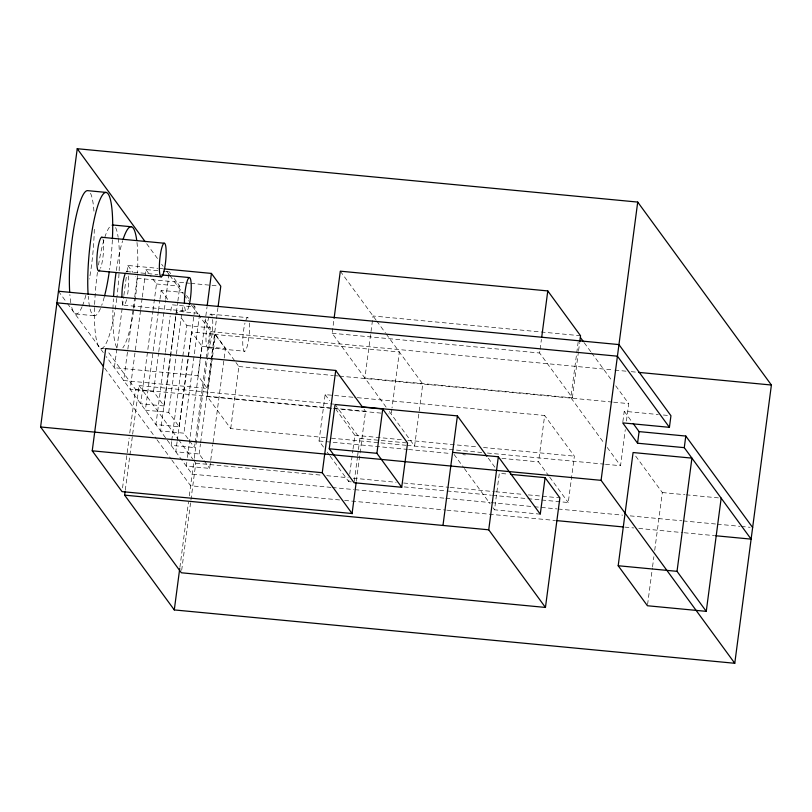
<?xml version="1.0" encoding="UTF-8"?>
<svg xmlns="http://www.w3.org/2000/svg" width="812" height="812" viewBox="0 0 812 812"><rect width="100%" height="100%" fill="white"/><g stroke="black" fill="none" stroke-linecap="round" stroke-linejoin="round"><path stroke-width="0.61" stroke-dasharray="4.06 3.04" d="M116.826 349.008L114.36 367.714L197.966 375.672L207.324 388.471L123.718 380.513L133.077 309.443M116.989 347.759L123.718 296.634M123.881 295.385L126.347 276.679M127.007 271.695L127.829 265.463L157.772 268.315M133.239 308.195L134.559 298.217M134.721 296.969L137.177 278.262L135.746 276.293M140.517 310.732L130.174 389.344L153.519 391.567L164.044 405.97L140.699 403.747L152.849 311.412M140.679 309.484L142.161 298.258M142.323 297.009L145.937 269.564L158.228 270.731M122.551 487.88L129.118 438.003M129.768 433.019L135.513 389.374L107.925 351.616M125.281 490.164L132.498 435.384M132.66 434.146L139.055 385.588L334.087 404.163M153.011 310.174L156.462 283.967L150.149 275.329M158.35 311.585L145.378 410.151L168.723 412.374L179.249 426.777L155.904 424.554L165.262 353.433M158.513 310.336L159.832 300.349M159.994 299.1L161.141 290.371L183.268 292.472M153.519 391.567L158.614 352.885M158.776 351.637L165.516 300.481M165.678 299.232L169.292 271.787L165.607 271.431M165.425 352.185L170.195 316M170.845 311.016L171.667 304.774L195.022 306.997L194.038 314.488M175.686 316.172L160.583 430.959L183.928 433.182L188.841 439.901M175.859 314.924L176.346 311.179L199.701 313.402L183.928 433.182M164.044 405.97L176.204 313.635M176.366 312.397L177.686 302.409M177.848 301.161L179.817 286.189L174.204 278.506M168.723 412.374L176.285 354.976M176.448 353.727L182.852 305.068M171.596 441.616L171.109 445.362L194.464 447.585L194.951 443.839M171.758 440.368L186.872 325.582L180.558 316.944M177.097 441.779L175.788 451.766L199.133 453.989L203.345 459.744M177.26 440.53L191.551 331.986L214.906 334.209L225.431 348.612L212.947 443.433M179.249 426.777L193.875 315.736M197.966 375.672L200.097 359.462M200.27 358.214L206.999 307.088M186.801 462.424L186.313 466.169L209.669 468.392L212.785 444.682M187.46 457.43L202.076 346.389L191.551 331.986M195.113 442.591L210.227 327.804L203.913 319.167M179.899 567.304L188.475 502.131M189.308 495.858L194.088 459.511M194.251 458.262L207.456 357.98M207.618 356.732L210.917 331.661L198.97 315.31M181.685 570.278L195.773 463.216L193.54 460.15M207.324 388.471L216.357 319.887M216.52 318.649L217.992 307.423M199.133 453.989L200.452 444.002M200.615 442.753L211.455 360.406M211.617 359.158L214.906 334.209M325.176 437.587L230.709 428.594L207.314 396.581L212.389 358.092M212.551 356.854L215.495 334.503L399.372 352.002L392.023 407.878M230.709 428.594L238.88 366.506L235.957 362.507M386.086 407.086L332.138 333.255L333.935 319.603M323.491 447.077L319.035 440.977L325.135 394.602L352.895 397.241M351.261 481.871L348.744 481.628L349.069 479.121M349.728 474.106L352.865 450.295M353.027 449.046L354.844 435.252L336.28 409.847M354.245 481.506L357.483 456.912M357.645 455.684L358.285 450.761M358.447 449.533L359.909 438.47L335.823 405.503M356.346 481.1L365.542 411.278L364.05 409.228M391.861 409.116L391.201 414.09L388.684 413.846M540.274 514.158L494.528 509.804L499.329 473.284L507.987 474.117M580.539 335.742L373.063 315.99L364.882 378.077L572.369 397.829L539.615 353.007L539.939 350.53M540.112 349.282L541.411 339.355M548.953 476.106L538.549 461.876L544.659 415.5L354.154 397.362M578.195 341.811L570.836 397.677L604.219 443.372M572.369 397.829L578.418 351.89M578.58 350.642L579.555 343.192M541.766 500.009L568.258 502.526L574.368 456.151L544.659 415.5M622.865 421.722L624.235 411.288L658.319 414.536M605.478 464.271L620.541 465.702L625.281 429.7M626.428 421.002L628.721 403.625L615.364 385.345M647.59 604.493L652.391 568.014M652.554 566.756L653.883 556.697M654.705 550.404L662.328 492.549L634.548 454.537M159.02 268.427L162.765 268.782M126.733 271.604L157.995 274.578M137.177 278.262L184.598 282.779M185.846 282.901L189.592 283.256M190.84 283.378L218.286 285.986M156.462 283.967L179.817 286.189M123.921 305.21L186.435 311.158M210.785 314.142L247.558 317.644M332.138 333.255L539.615 353.007M75.81 313.98L94.202 315.726M186.872 325.582L210.227 327.804M210.917 331.661L613.608 369.998M614.867 370.12L626.235 371.196M631.279 371.683L636.334 372.16M202.076 346.389L225.431 348.612M207.963 347.749L244.747 351.251M100.901 348.307L104.575 348.652M238.88 366.506L333.346 375.499M334.605 375.621L338.381 375.986M339.639 376.108L612.39 402.072M613.649 402.194L628.721 403.625M663.374 415.013L668.418 415.49M135.513 389.374L365.542 411.278M207.314 396.581L381.122 413.125M354.844 435.252L402.782 439.82M407.837 440.297L478.481 447.026M483.526 447.503L574.368 456.151M359.909 438.47L379.965 440.378M381.224 440.49L406.294 442.885M331.469 438.186L405.777 445.26M407.035 445.382L482.409 452.558M487.433 453.035L604.219 464.149M319.035 440.977L407.34 449.381M408.609 449.503L450.244 453.472M462.86 454.669L465.377 454.913M501.968 458.394L538.549 461.876M662.328 492.549L684.861 494.691M686.11 494.812L718.671 497.908M195.773 463.216L321.765 475.213M326.8 475.69L348.216 477.73M353.261 478.207L396.094 482.287M403.645 483.008L449.006 487.322M450.264 487.444L494.356 491.646M495.614 491.767L523.334 494.406M528.368 494.884L559.874 497.878M404.254 486.916L445.879 490.874M447.148 490.996L491.301 495.198M492.559 495.32L526.623 498.568M527.891 498.69L540.508 499.887M331.012 487.393L192.16 474.167L106.27 356.641M332.281 487.515L353.738 489.555M354.996 489.677L444.631 498.203M445.889 498.324L490.072 502.537M491.331 502.648L532.987 506.617M534.255 506.739L556.971 508.901M558.24 509.022L622.621 515.153M630.193 515.874L681.948 520.796M683.207 520.918L716.032 524.044M717.29 524.166L740.016 526.328M741.275 526.45L750.115 527.292M339.589 499.948L190.627 485.769L171.961 460.211M344.633 500.425L445.626 510.037M446.884 510.159L555.449 520.492M624.875 527.11L633.715 527.942M638.76 528.429L682.943 532.631M684.212 532.753L714.499 535.636M584.204 342.705L590.882 351.85M591.623 352.865L612.4 381.285M624.235 411.288L632.406 422.463M607.193 447.432L620.541 465.702M549.694 477.121L568.258 502.526M488.296 458.181L495.655 468.25M340.309 271.178L375.986 319.999M376.717 320.994L385.487 333.001M386.218 333.996L422.768 384.015L414.597 446.092L389.009 411.085M454.06 454.426L463.622 467.519M464.362 468.524L490.113 503.765M493.057 507.794L494.528 509.804M325.135 394.602L329.591 400.702M327.206 452.152L329.428 455.207M330.169 456.222L348.744 481.628M215.495 334.503L235.226 361.513M169.292 271.787L170.693 273.705M186.598 295.477L188.709 298.359M193.621 305.079L195.022 306.997M146.688 243.762L158.644 260.114M161.629 264.204L163.121 266.245M166.856 271.36L169.099 274.426M169.84 275.451L183.289 293.842M184.03 294.868L188.516 300.998M191.5 305.089L198.219 314.285M145.937 269.564L149.449 274.365M161.141 290.371L168.165 299.973M176.346 311.179L177.747 313.097M127.829 265.463L132.863 272.355M189.551 440.865L194.464 447.585M204.045 460.708L209.669 468.392M139.055 385.588L177.869 438.703M178.61 439.728L192.789 459.135M58.474 291.224L66.685 302.47M67.437 303.495L103.286 352.55M104.748 368.232L156.28 438.754M157.02 439.769L171.21 459.196M209.932 314.914A16.9 3.025 -84.6 0 1 212.145 316.01M212.663 319.552A16.9 3.025 -84.6 0 1 210.105 343.963A16.9 3.025 -84.6 0 1 206.015 340.827A16.9 3.025 -84.6 0 1 209.049 316.781M245.823 320.283A16.9 3.025 -84.6 0 1 248.929 319.512M249.436 323.054A16.9 3.025 -84.6 0 1 247.163 346.491A16.9 3.025 -84.6 0 1 242.93 346.541A16.9 3.025 -84.6 0 1 244.96 323.115M128.519 275.978A16.9 3.025 -84.6 0 1 127.311 296.136M126.52 299.74A16.9 3.025 -84.6 0 1 122.135 300.836M125.88 272.375A16.9 3.025 -84.6 0 1 127.484 271.969M115.598 227.614A61.956 11.074 -84.6 0 1 118.156 237.277M118.308 238.383A61.956 11.074 -84.6 0 1 119.059 272.609M118.999 273.806A61.956 11.074 -84.6 0 1 116.918 297.273M116.766 298.501A61.956 11.074 -84.6 0 1 99.023 346.937A61.956 11.074 -84.6 0 1 97.43 272.365M98.516 264.986A61.956 11.074 -84.6 0 1 112.969 225.005M189.044 305.698A16.9 3.025 -84.6 0 1 184.497 304.632M136.984 242.453A61.956 11.074 -84.6 0 1 137.512 273.065M137.39 275.562A61.956 11.074 -84.6 0 1 122.856 347.8M116.664 347.445A61.956 11.074 -84.6 0 1 112.909 310.174M112.949 308.905A61.956 11.074 -84.6 0 1 113.406 298.816M116.329 270.538A61.956 11.074 -84.6 0 1 122.653 240.758M103.012 239.134A16.9 3.025 -84.6 0 1 100.566 268.244M90.508 193.286A61.956 11.074 -84.6 0 1 94.07 213.434M94.293 229.299A61.956 11.074 -84.6 0 1 89.421 278.973M85.879 295.274A61.956 11.074 -84.6 0 1 82.489 305.728M82.093 306.703A61.956 11.074 -84.6 0 1 71.151 304.723M70.796 302.754A61.956 11.074 -84.6 0 1 69.852 294.523M112.36 240.027A61.956 11.074 -84.6 0 1 109.579 269.564M104.261 297.019A61.956 11.074 -84.6 0 1 101.693 305.342M100.475 308.458A61.956 11.074 -84.6 0 1 89.827 307.839M89.543 306.479A61.956 11.074 -84.6 0 1 88.234 296.268"/><path stroke-width="1.22" d="M40.6 426.98L77.231 148.718L637.714 202.076L771.4 385.02L734.769 663.282L174.286 609.924L40.6 426.98L601.083 480.339L734.769 663.282M356.184 482.348L352.083 513.519L122.054 491.625L92.233 450.812L105.692 348.561L335.721 370.455L362.558 407.188M510.464 474.35L545.085 477.649L559.874 497.878L545.451 607.437L181.35 572.775L124.632 495.147L125.119 491.412M207.161 305.84L211.424 273.421L164.014 268.904M174.286 609.924L179.736 568.562M218.164 306.175L220.783 286.22L211.424 273.421M334.097 318.355L340.309 271.178L547.785 290.929L580.539 335.742L579.717 341.953M352.195 513.681L322.252 472.706L335.721 370.455M329.266 448.772L335.092 404.508L382.736 409.045L407.553 442.997L401.717 487.271L354.083 482.734L329.266 448.772L376.9 453.309L401.717 487.271M376.9 453.309L382.736 409.045M442.976 525.455L457.4 415.896L361.766 406.792M545.451 607.437L488.722 529.81L498.335 456.77L452.588 452.416M541.746 336.868L547.785 290.929M545.085 477.649L540.274 514.158L498.335 456.77M601.083 480.339L637.714 202.076M618.186 565.741L633.086 452.538L691.925 458.13L677.025 571.343L706.267 611.355L647.428 605.752L618.186 565.741L677.025 571.343M715.768 535.758L751.11 539.127L684.272 447.656L637.562 443.21L639.085 431.608L633.147 423.478M637.562 443.21L622.713 422.879L669.423 427.325L670.945 415.734L618.947 344.582L58.474 291.224M684.272 447.656L685.795 436.054L639.085 431.608M706.267 611.355L721.168 498.152M106.27 192.424L87.889 190.668A61.956 11.074 -84.6 0 0 74.288 225.584A61.956 11.074 -84.6 0 0 69.7 292.34M112.969 225.005L131.361 226.751M101.642 237.266L164.166 243.224M161.74 274.933L189.257 277.552M98.831 270.883L161.344 276.831M638.851 372.403L771.4 385.02M92.233 450.812L322.252 472.706M556.707 520.614L623.616 526.988M124.632 495.147L488.722 529.81M685.795 436.054L752.643 527.526M669.423 427.325L617.424 356.184L56.941 302.825L103.246 366.192M580.489 337.63L583.463 341.69M457.4 415.896L486.824 456.171M77.231 148.718L145.196 241.722M184.456 303.434A16.9 3.025 -84.6 0 1 187.125 281.338A16.9 3.025 -84.6 0 1 191.064 282.261A16.9 3.025 -84.6 0 1 189.318 304.571M121.932 297.476A16.9 3.025 -84.6 0 1 124.997 274.243M123.048 239.499A61.956 11.074 -84.6 0 1 136.7 240.129M113.558 296.35A61.956 11.074 -84.6 0 1 115.984 272.913M99.683 270.102A16.9 3.025 -84.6 0 1 97.135 254.846A16.9 3.025 -84.6 0 1 102.403 237.642M88.082 294.096A61.956 11.074 -84.6 0 1 100.16 199.326A61.956 11.074 -84.6 0 1 112.421 238.728M109.234 271.939A61.956 11.074 -84.6 0 1 104.545 295.954M163.953 271.36A16.9 3.025 -84.6 0 0 164.917 243.59A16.9 3.025 -84.6 0 0 159.396 265.128A16.9 3.025 -84.6 0 0 163.953 271.36"/></g></svg>
